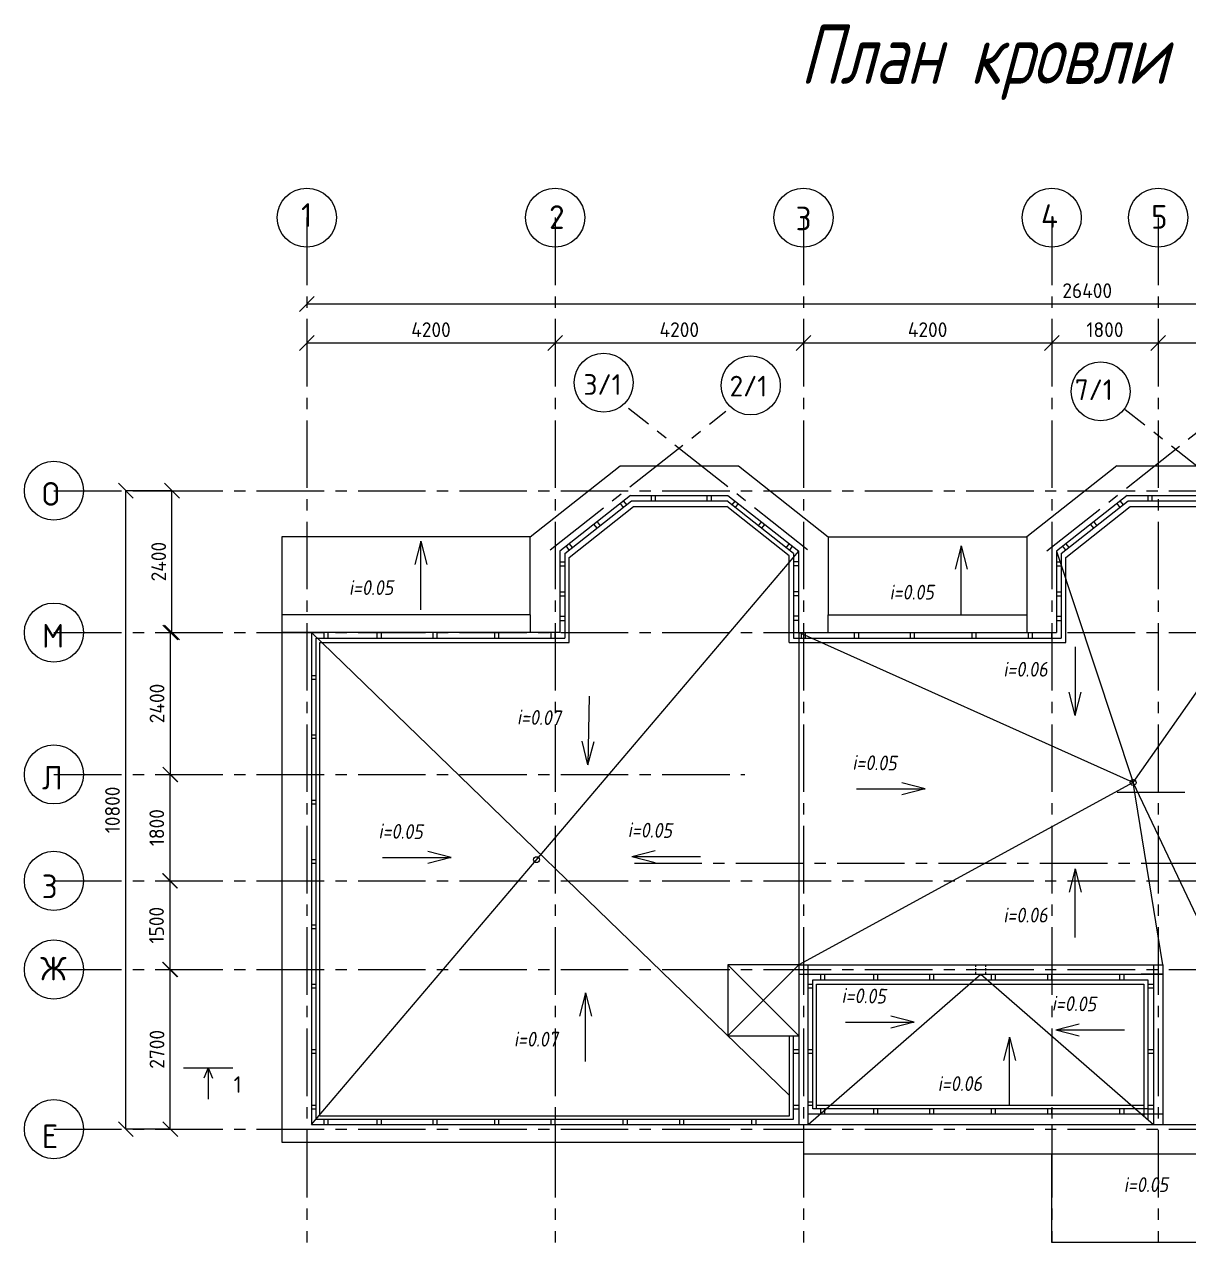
# Model space of a CAD drawing. Header units: millimetres. Extents: x -257254 to 390979, y -202328 to 355504.
# Drawn here: x 230297 to 249989, y 95182 to 115790 of the extents above; entities that cross this region are included whole.
import ezdxf

# ---------------------------------------------------------------- set-up
doc = ezdxf.new("R2010")
doc.units = ezdxf.units.MM
doc.linetypes.add('CENTER2', pattern=[28.575, 19.05, -3.175, 3.175, -3.175])
doc.layers.get('0').update_dxf_attribs({"lineweight": 25})
for name, color, linetype, lineweight in [('Аннотации', 3, 'Continuous', 15), ('покрытия', 6, 'Continuous', 18), ('разрез по стене', 70, 'Continuous', 25)]:
    doc.layers.add(name, color=color, linetype=linetype, lineweight=lineweight)
doc.layers.add('оси', color=1, linetype='CENTER2')
doc.layers.add('разрез', color=40, linetype='Continuous')
doc.layers.add('подписи', color=6, linetype='Continuous', lineweight=5, transparency=0.5)
doc.styles.get("Standard").update_dxf_attribs({"font": 'GOST_Common.ttf'})
doc.styles.add('курсив 0_85', font='romans.shx', dxfattribs={"width": 0.85, "oblique": 10})
doc.dimstyles.new('ISO-25', dxfattribs={"dimtxt": 250, "dimasz": 250, "dimexe": 1.25, "dimexo": 0.625, "dimgap": 100, "dimtad": 1, "dimdec": 0, "dimtxsty": 'Standard', "dimblk": 'OBLIQUE', "dimcen": 2.5, "dimadec": 0, "dimazin": 0, "dimtfac": 1, "dimtdec": 0, "dimtmove": 0, "dimatfit": 3, "dimfxl": 1, "dimarcsym": 0})

# ---------------------------------------------------------------- blocks, each defined once
blk = doc.blocks.new('_Oblique')
at = {"color": 0, "linetype": 'ByBlock', "lineweight": -2}
blk.add_line((-0.5, -0.5), (0.5, 0.5), dxfattribs=at)
blk = doc.blocks.new('*D133')
at = {"color": 0, "lineweight": -2, "ltscale": 50, "transparency": 16777216}
for p, q in [((232757, 99802), (232766, 99802)), ((232765, 97102), (232765, 99802)), ((232765, 97102), (232766, 97102))]:
    blk.add_line(p, q, dxfattribs=at)
at = {"color": 0, "lineweight": -2, "ltscale": 50, "transparency": 16777216, "xscale": 250, "yscale": 250, "zscale": 250}
for p, rotation in [((232765, 99802), 90), ((232765, 97102), 270)]:
    blk.add_blockref('_Oblique', p, dxfattribs=dict(at, rotation=rotation))
at = {"color": 0, "ltscale": 50, "transparency": 16777216, "insert": (232540, 98452), "char_height": 250, "attachment_point": 5, "rotation": 90}
blk.add_mtext('2700', dxfattribs=at)
blk = doc.blocks.new('*D134')
at = {"color": 0, "lineweight": -2, "ltscale": 50, "transparency": 16777216}
for p, q in [((232761, 101302), (232761, 103102)), ((232762, 103102), (232762, 103102)), ((232762, 101302), (232762, 101302))]:
    blk.add_line(p, q, dxfattribs=at)
at = {"color": 0, "lineweight": -2, "ltscale": 50, "transparency": 16777216, "xscale": 250, "yscale": 250, "zscale": 250}
for p, rotation in [((232761, 103102), 90), ((232761, 101302), 270)]:
    blk.add_blockref('_Oblique', p, dxfattribs=dict(at, rotation=rotation))
at = {"color": 0, "ltscale": 50, "transparency": 16777216, "insert": (232536, 102202), "char_height": 250, "attachment_point": 5, "rotation": 90}
blk.add_mtext('1800', dxfattribs=at)
blk = doc.blocks.new('*D161')
at = {"color": 0, "lineweight": -2, "ltscale": 50, "transparency": 16777216}
for p, q in [((232793, 105502), (232765, 105502)), ((232766, 103102), (232766, 105502)), ((232767, 103102), (232767, 103102))]:
    blk.add_line(p, q, dxfattribs=at)
at = {"color": 0, "lineweight": -2, "ltscale": 50, "transparency": 16777216, "xscale": 250, "yscale": 250, "zscale": 250}
for p, rotation in [((232766, 105502), 90), ((232766, 103102), 270)]:
    blk.add_blockref('_Oblique', p, dxfattribs=dict(at, rotation=rotation))
at = {"color": 0, "ltscale": 50, "transparency": 16777216, "insert": (232541, 104302), "char_height": 250, "attachment_point": 5, "rotation": 90}
blk.add_mtext('2400', dxfattribs=at)
blk = doc.blocks.new('*D162')
at = {"color": 0, "lineweight": -2, "ltscale": 50, "transparency": 16777216}
for p, q in [((232252, 107902), (232795, 107902)), ((232793, 105502), (232793, 107902)), ((232794, 105502), (232795, 105502))]:
    blk.add_line(p, q, dxfattribs=at)
at = {"color": 0, "lineweight": -2, "ltscale": 50, "transparency": 16777216, "xscale": 250, "yscale": 250, "zscale": 250}
for p, rotation in [((232793, 107902), 90), ((232793, 105502), 270)]:
    blk.add_blockref('_Oblique', p, dxfattribs=dict(at, rotation=rotation))
at = {"color": 0, "ltscale": 50, "transparency": 16777216, "insert": (232568, 106702), "char_height": 250, "attachment_point": 5, "rotation": 90}
blk.add_mtext('2400', dxfattribs=at)
blk = doc.blocks.new('*D146')
at = {"color": 0, "lineweight": -2, "ltscale": 50, "transparency": 16777216}
for p, q in [((235074, 110401), (235074, 110401)), ((235074, 110400), (239274, 110400)), ((239274, 110401), (239274, 110401))]:
    blk.add_line(p, q, dxfattribs=at)
at = {"color": 0, "lineweight": -2, "ltscale": 50, "transparency": 16777216, "xscale": 250, "yscale": 250, "zscale": 250, "rotation": 180}
blk.add_blockref('_Oblique', (235074, 110400), dxfattribs=at)
at = {"color": 0, "lineweight": -2, "ltscale": 50, "transparency": 16777216, "xscale": 250, "yscale": 250, "zscale": 250}
blk.add_blockref('_Oblique', (239274, 110400), dxfattribs=at)
at = {"color": 0, "ltscale": 50, "transparency": 16777216, "insert": (237174, 110625), "char_height": 250, "attachment_point": 5}
blk.add_mtext('4200', dxfattribs=at)
blk = doc.blocks.new('*D147')
at = {"color": 0, "lineweight": -2, "ltscale": 50, "transparency": 16777216}
for p, q in [((239274, 110401), (239274, 110401)), ((239274, 110400), (243474, 110400)), ((243474, 110401), (243474, 110401))]:
    blk.add_line(p, q, dxfattribs=at)
at = {"color": 0, "lineweight": -2, "ltscale": 50, "transparency": 16777216, "xscale": 250, "yscale": 250, "zscale": 250, "rotation": 180}
blk.add_blockref('_Oblique', (239274, 110400), dxfattribs=at)
at = {"color": 0, "lineweight": -2, "ltscale": 50, "transparency": 16777216, "xscale": 250, "yscale": 250, "zscale": 250}
blk.add_blockref('_Oblique', (243474, 110400), dxfattribs=at)
at = {"color": 0, "ltscale": 50, "transparency": 16777216, "insert": (241374, 110625), "char_height": 250, "attachment_point": 5}
blk.add_mtext('4200', dxfattribs=at)
blk = doc.blocks.new('*D148')
at = {"color": 0, "lineweight": -2, "ltscale": 50, "transparency": 16777216}
for p, q in [((243474, 110401), (243474, 110401)), ((243474, 110400), (247674, 110400)), ((247674, 110401), (247674, 110401))]:
    blk.add_line(p, q, dxfattribs=at)
at = {"color": 0, "lineweight": -2, "ltscale": 50, "transparency": 16777216, "xscale": 250, "yscale": 250, "zscale": 250, "rotation": 180}
blk.add_blockref('_Oblique', (243474, 110400), dxfattribs=at)
at = {"color": 0, "lineweight": -2, "ltscale": 50, "transparency": 16777216, "xscale": 250, "yscale": 250, "zscale": 250}
blk.add_blockref('_Oblique', (247674, 110400), dxfattribs=at)
at = {"color": 0, "ltscale": 50, "transparency": 16777216, "insert": (245574, 110625), "char_height": 250, "attachment_point": 5}
blk.add_mtext('4200', dxfattribs=at)
blk = doc.blocks.new('*D149')
at = {"color": 0, "lineweight": -2, "ltscale": 50, "transparency": 16777216}
for p, q in [((247674, 110401), (247674, 110401)), ((247674, 110400), (249474, 110400)), ((249474, 110399), (249474, 110399))]:
    blk.add_line(p, q, dxfattribs=at)
at = {"color": 0, "lineweight": -2, "ltscale": 50, "transparency": 16777216, "xscale": 250, "yscale": 250, "zscale": 250, "rotation": 180}
blk.add_blockref('_Oblique', (247674, 110400), dxfattribs=at)
at = {"color": 0, "lineweight": -2, "ltscale": 50, "transparency": 16777216, "xscale": 250, "yscale": 250, "zscale": 250}
blk.add_blockref('_Oblique', (249474, 110400), dxfattribs=at)
at = {"color": 0, "ltscale": 50, "transparency": 16777216, "insert": (248574, 110625), "char_height": 250, "attachment_point": 5}
blk.add_mtext('1800', dxfattribs=at)
blk = doc.blocks.new('*D150')
at = {"color": 0, "lineweight": -2, "ltscale": 50, "transparency": 16777216}
for p, q in [((249474, 110400), (251874, 110400)), ((249474, 110399), (249474, 110399)), ((251874, 110399), (251874, 110399))]:
    blk.add_line(p, q, dxfattribs=at)
at = {"color": 0, "lineweight": -2, "ltscale": 50, "transparency": 16777216, "xscale": 250, "yscale": 250, "zscale": 250, "rotation": 180}
blk.add_blockref('_Oblique', (249474, 110400), dxfattribs=at)
at = {"color": 0, "lineweight": -2, "ltscale": 50, "transparency": 16777216, "xscale": 250, "yscale": 250, "zscale": 250}
blk.add_blockref('_Oblique', (251874, 110400), dxfattribs=at)
at = {"color": 0, "ltscale": 50, "transparency": 16777216, "insert": (250674, 110625), "char_height": 250, "attachment_point": 5}
blk.add_mtext('2400', dxfattribs=at)
blk = doc.blocks.new('*D153')
at = {"color": 0, "lineweight": -2, "ltscale": 50, "transparency": 16777216}
for p, q in [((232757, 101302), (232757, 99802)), ((232758, 101302), (232758, 101302)), ((232765, 99802), (232756, 99802))]:
    blk.add_line(p, q, dxfattribs=at)
at = {"color": 0, "lineweight": -2, "ltscale": 50, "transparency": 16777216, "xscale": 250, "yscale": 250, "zscale": 250}
for p, rotation in [((232757, 101302), 90), ((232757, 99802), 270)]:
    blk.add_blockref('_Oblique', p, dxfattribs=dict(at, rotation=rotation))
at = {"color": 0, "ltscale": 50, "transparency": 16777216, "insert": (232532, 100552), "char_height": 250, "attachment_point": 5, "rotation": 90}
blk.add_mtext('1500', dxfattribs=at)
blk = doc.blocks.new('*D157')
at = {"color": 0, "lineweight": -2, "transparency": 16777216}
for p, q in [((232767, 107902), (232012, 107902)), ((232012, 97102), (232013, 107902)), ((232765, 97102), (232011, 97102))]:
    blk.add_line(p, q, dxfattribs=at)
at = {"color": 0, "lineweight": -2, "transparency": 16777216, "xscale": 250, "yscale": 250, "zscale": 250}
for p, rotation in [((232013, 107902), 89.99336854406636), ((232012, 97102), 269.9933685440664)]:
    blk.add_blockref('_Oblique', p, dxfattribs=dict(at, rotation=rotation))
at = {"color": 0, "transparency": 16777216, "insert": (231787, 102502), "char_height": 250, "attachment_point": 5, "rotation": 89.9934}
blk.add_mtext('10800', dxfattribs=at)
blk = doc.blocks.new('*D158')
at = {"color": 0, "lineweight": -2, "transparency": 16777216}
for p, q in [((235074, 111060), (261474, 111060)), ((235074, 111059), (235074, 111059)), ((261474, 110909), (261474, 111061))]:
    blk.add_line(p, q, dxfattribs=at)
at = {"color": 0, "lineweight": -2, "transparency": 16777216, "xscale": 250, "yscale": 250, "zscale": 250, "rotation": 180}
blk.add_blockref('_Oblique', (235074, 111060), dxfattribs=at)
at = {"color": 0, "lineweight": -2, "transparency": 16777216, "xscale": 250, "yscale": 250, "zscale": 250}
blk.add_blockref('_Oblique', (261474, 111060), dxfattribs=at)
at = {"color": 0, "transparency": 16777216, "insert": (248274, 111285), "char_height": 250, "attachment_point": 5}
blk.add_mtext('26400', dxfattribs=at)

msp = doc.modelspace()

# ---------------------------------------------------------------- linework, layer by layer
at = {"ltscale": 15}
for p, q in [((238854.02056, 107121.8417), (240374.02056, 108321.8417)), ((242374.02056, 108321.8417), (243894.02056, 107121.8417)), ((238854.02056, 105801.8417), (238854.02056, 107121.8417)), ((243894.02056, 107121.8417), (243894.02056, 105801.8417)), ((238285.86771, 105801.8417), (234654.02056, 105801.8417)), ((238854.02056, 105801.8417), (238285.86771, 105801.8417)), ((238335.86771, 105501.8417), (234654.02056, 105501.8417)), ((235154.02056, 105501.8417), (235154.02056, 97181.8417)), ((239354.02056, 105501.8417), (238335.86771, 105501.8417))]:
    msp.add_line(p, q, dxfattribs=at)
for p, q in [((240374.02056, 108321.8417), (242374.02056, 108321.8417)), ((248774.02056, 108321.8417), (250774.02056, 108321.8417)), ((243394.02056, 99881.8417), (242194.02056, 99881.8417)), ((242194.02056, 99881.8417), (242194.02056, 98681.8417)), ((242194.02056, 99881.8417), (243394.02056, 98681.8417)), ((242194.02056, 98681.8417), (243394.02056, 99881.8417)), ((242194.02056, 98681.8417), (243394.02056, 98681.8417))]:
    msp.add_line(p, q)
at = {"ltscale": 20}
for p, q in [((248774.02056, 108321.8417), (247254.02056, 107121.8417)), ((240547.60178, 107821.8417), (239354.02056, 106879.54073)), ((240547.60178, 107821.8417), (242195.20809, 107821.8417)), ((242195.20809, 107821.8417), (243394.02056, 106879.54073)), ((248947.60178, 107821.8417), (247754.02056, 106879.54073)), ((248947.60178, 107821.8417), (250595.20809, 107821.8417)), ((247254.02056, 107121.8417), (247254.02056, 105801.8417)), ((239354.02056, 106879.54073), (239354.02056, 105501.8417)), ((243394.02056, 105501.8417), (243394.02056, 106879.54073)), ((247754.02056, 106879.54073), (247754.02056, 105501.8417)), ((247754.02056, 106879.54073), (247754.02056, 105501.8417)), ((234654.02056, 105801.8417), (234654.02056, 96881.8417)), ((243894.02056, 105801.8417), (246900.78236, 105801.8417)), ((243894.02056, 105501.8417), (243894.02056, 105801.8417)), ((246900.78236, 105801.8417), (247254.02056, 105801.8417)), ((243394.02056, 105501.8417), (246950.78236, 105501.8417)), ((246950.78236, 105501.8417), (247754.02056, 105501.8417)), ((243394.02056, 99881.8417), (249554.02056, 99881.8417)), ((243394.02056, 99881.8417), (243394.02056, 97181.8417)), ((243554.02056, 97181.8417), (243554.02056, 99881.8417)), ((249394.02056, 99881.8417), (249394.02056, 97181.8417)), ((249554.02056, 99881.8417), (249554.02056, 97181.8417)), ((243394.02056, 99721.8417), (249554.02056, 99721.8417)), ((235154.02056, 97181.8417), (249186.30806, 97181.8417)), ((243474.02056, 97181.8417), (243554.02056, 97181.8417)), ((249186.30806, 97181.8417), (250771.71389, 97181.8417)), ((234654.02056, 96881.8417), (243474.02056, 96881.8417))]:
    msp.add_line(p, q, dxfattribs=at)
at = {"ltscale": 50}
for p, q in [((235154.02056, 107121.8417), (234994.02056, 107121.8417)), ((238854.02056, 105801.8417), (238854.02056, 105501.8417)), ((247254.02056, 105801.8417), (247254.02056, 105501.8417)), ((249186.30806, 99881.8417), (249554.02056, 99881.8417)), ((249554.02056, 99721.8417), (249186.30806, 99721.8417)), ((239274.02056, 97181.8417), (239274.02056, 96881.8417)), ((243474.02056, 97181.8417), (243474.02056, 96881.8417)), ((243474.02056, 97181.8417), (243474.02056, 96881.8417)), ((243474.02056, 97181.8417), (243474.02056, 96681.8417)), ((247674.02056, 97181.8417), (247674.02056, 96681.8417)), ((243474.02056, 96681.8417), (251954.02056, 96681.8417))]:
    msp.add_line(p, q, dxfattribs=at)
for centre in [(235074.02056, 112520.56181), (239274.02056, 112520.56181), (243474.02056, 112520.56181), (247674.02056, 112520.56181), (249474.02056, 112520.56181), (240095.06226, 109729.6806), (242581.97675, 109682.75387), (248500.84306, 109581.72804), (230796.5111, 107901.8417), (230796.5111, 105501.8417), (230796.5111, 103101.8417), (230796.5111, 101301.8417), (230796.5111, 99801.8417), (230796.5111, 97101.8417)]:
    msp.add_circle(centre, 500, dxfattribs=at)
at = {"layer": 'оси', "ltscale": 60}
for p, q in [((235074.02056, 112520.56181), (235074.02056, 95181.8417)), ((239274.02056, 112520.56181), (239274.02056, 95181.8417)), ((243474.02056, 112520.56181), (243474.02056, 95181.8417)), ((247674.02056, 112520.56181), (247674.02056, 95181.8417)), ((249474.02056, 112520.56181), (249474.02056, 95181.8417)), ((239192.45298, 106901.75651), (242160.77063, 109245.16518)), ((243542.27512, 106901.75651), (240516.95354, 109290.16828)), ((247591.52412, 106883.48634), (250559.84177, 109226.89501)), ((251941.34626, 106883.48634), (248916.02468, 109271.89812)), ((230796.5111, 107901.8417), (253157.23597, 107901.8417)), ((230796.5111, 105501.8417), (267114.01049, 105501.8417)), ((230796.5111, 103101.8417), (242484.46037, 103101.8417)), ((248781.98816, 102801.8417), (267252.1793, 102801.8417)), ((240614.02056, 101601.8417), (267208.39123, 101601.8417)), ((230796.5111, 101301.8417), (261894.02056, 101301.8417)), ((230796.5111, 99801.8417), (255994.02056, 99801.8417)), ((230796.5111, 97101.8417), (267208.39123, 97101.8417))]:
    msp.add_line(p, q, dxfattribs=at)
at = {"layer": 'подписи'}
for p, q in [((236999.78072, 107045.87226), (236898.26686, 106652.37155)), ((236999.78072, 105885.181), (236999.78072, 107045.87226)), ((236999.78072, 107045.87226), (237101.29458, 106652.37155)), ((246143.73492, 106968.21753), (246042.22106, 106574.71682)), ((246143.73492, 105807.52627), (246143.73492, 106968.21753)), ((246143.73492, 106968.21753), (246245.24878, 106574.71682)), ((248067.76538, 105258.89241), (248067.76538, 104098.20115)), ((248067.76538, 104098.20115), (247966.25152, 104491.70186)), ((248067.76538, 104098.20115), (248169.27924, 104491.70186)), ((239849.95967, 104426.99595), (239827.4241, 103266.52348)), ((239827.4241, 103266.52348), (239733.56945, 103661.92098)), ((239827.4241, 103266.52348), (239936.5589, 103657.97906)), ((244370.02767, 102856.42016), (245530.71894, 102856.42016)), ((245530.71894, 102856.42016), (245137.21822, 102957.93402)), ((245530.71894, 102856.42016), (245137.21822, 102754.9063)), ((240570.81373, 101716.10713), (240964.31444, 101817.62099)), ((236354.62385, 101695.45621), (237515.31512, 101695.45621)), ((237515.31512, 101695.45621), (237121.8144, 101796.97007)), ((237515.31512, 101695.45621), (237121.8144, 101593.94235)), ((240570.81373, 101716.10713), (241731.50499, 101716.10713)), ((240570.81373, 101716.10713), (240964.31444, 101614.59327)), ((248067.76538, 101505.48226), (247966.25152, 101111.98155)), ((248067.76538, 100344.791), (248067.76538, 101505.48226)), ((248067.76538, 101505.48226), (248169.27924, 101111.98155)), ((239789.95085, 99406.77804), (239688.43699, 99013.27733)), ((239789.95085, 98246.08678), (239789.95085, 99406.77804)), ((239789.95085, 99406.77804), (239891.46471, 99013.27733)), ((245348.17145, 98913.81638), (244954.67074, 99015.33024)), ((244187.48019, 98913.81638), (245348.17145, 98913.81638)), ((245348.17145, 98913.81638), (244954.67074, 98812.30252)), ((247744.04376, 98781.69247), (248137.54447, 98883.20633)), ((247744.04376, 98781.69247), (248904.73502, 98781.69247)), ((247744.04376, 98781.69247), (248137.54447, 98680.17861)), ((246958.71735, 98655.00155), (246857.20349, 98261.50083)), ((246958.71735, 97494.31028), (246958.71735, 98655.00155)), ((246958.71735, 98655.00155), (247060.23121, 98261.50083))]:
    msp.add_line(p, q, dxfattribs=at)
at = {"layer": 'покрытия'}
for p, q in [((240897.55972, 107821.8417), (240897.55972, 107728.89108)), ((240967.67086, 107821.8417), (240967.67086, 107728.89108)), ((241841.98777, 107821.8417), (241841.98777, 107728.89108)), ((241912.09891, 107821.8417), (241912.09891, 107728.89108)), ((249297.55972, 107821.8417), (249297.55972, 107728.89108)), ((249367.67086, 107821.8417), (249367.67086, 107728.89108)), ((239435.95183, 106840.03272), (240565.29998, 107728.89108)), ((239509.43887, 106774.12743), (240599.97954, 107632.44219)), ((240374.47094, 107684.68634), (240423.87497, 107619.32599)), ((240430.40182, 107726.9629), (240479.80585, 107661.60256)), ((240565.29998, 107728.89108), (242177.5099, 107728.89108)), ((240599.97954, 107632.44219), (242177.5099, 107632.44219)), ((243306.85805, 106840.03272), (242177.5099, 107728.89108)), ((243233.371, 106801.42213), (242177.5099, 107632.44219)), ((242312.40805, 107726.9629), (242263.00402, 107661.60256)), ((242368.33893, 107684.68634), (242318.9349, 107619.32599)), ((247835.95183, 106840.03272), (248965.29998, 107728.89108)), ((247909.43887, 106774.12743), (248999.97954, 107632.44219)), ((248774.47094, 107684.68634), (248823.87497, 107619.32599)), ((248830.40182, 107726.9629), (248879.80585, 107661.60256)), ((248965.29998, 107728.89108), (250577.5099, 107728.89108)), ((248999.97954, 107632.44219), (250577.5099, 107632.44219)), ((239984.24258, 107373.50475), (240033.64661, 107308.1444)), ((242758.56729, 107373.50475), (242709.16326, 107308.1444)), ((248384.24258, 107373.50475), (248433.64661, 107308.1444)), ((239928.3117, 107331.22818), (239977.71573, 107265.86784)), ((242814.49817, 107331.22818), (242765.09414, 107265.86784)), ((248328.3117, 107331.22818), (248377.71573, 107265.86784)), ((238854.02056, 107121.8417), (234654.02056, 107121.8417)), ((234654.02056, 107121.8417), (234654.02056, 105801.8417)), ((239458.02763, 106961.65158), (239507.43166, 106896.29123)), ((239513.95851, 107003.92814), (239563.36254, 106938.5678)), ((243228.85136, 107003.92814), (243179.44733, 106938.5678)), ((243284.78224, 106961.65158), (243235.37822, 106896.29123)), ((243894.02056, 107121.8417), (247254.02056, 107121.8417)), ((247858.02763, 106961.65158), (247907.43166, 106896.29123)), ((247913.95851, 107003.92814), (247963.36254, 106938.5678)), ((235154.02056, 97181.8417), (243394.02056, 106879.54073)), ((239435.95183, 106840.03272), (239435.95183, 105408.89108)), ((239509.43887, 105334.35023), (239509.43887, 106774.12743)), ((243233.371, 105334.35023), (243233.371, 106801.42213)), ((243306.85805, 106840.03272), (243306.85805, 105408.89108)), ((247754.02056, 106878.98558), (249049.96617, 102964.33805)), ((247835.95183, 106840.03272), (247835.95183, 105408.89108)), ((247909.43887, 105334.35023), (247909.43887, 106774.12743)), ((249049.96617, 102964.33805), (251794.02056, 106876.35617)), ((239354.02056, 106698.75989), (239435.95183, 106698.75989)), ((239354.02056, 106628.64875), (239435.95183, 106628.64875)), ((243388.78932, 106698.75989), (243306.85805, 106698.75989)), ((243388.78932, 106628.64875), (243306.85805, 106628.64875)), ((247754.02056, 106698.75989), (247835.95183, 106698.75989)), ((247754.02056, 106628.64875), (247835.95183, 106628.64875)), ((239354.02056, 106190.69122), (239435.95183, 106190.69122)), ((243388.78932, 106190.69122), (243306.85805, 106190.69122)), ((247754.02056, 106190.69122), (247835.95183, 106190.69122)), ((239354.02056, 106120.58008), (239435.95183, 106120.58008)), ((243388.78932, 106120.58008), (243306.85805, 106120.58008)), ((247754.02056, 106120.58008), (247835.95183, 106120.58008)), ((239354.02056, 105777.71738), (239435.95183, 105777.71738)), ((243388.78932, 105777.71738), (243306.85805, 105777.71738)), ((247754.02056, 105777.71738), (247835.95183, 105777.71738)), ((239354.02056, 105707.60624), (239435.95183, 105707.60624)), ((243388.78932, 105707.60624), (243306.85805, 105707.60624)), ((247754.02056, 105707.60624), (247835.95183, 105707.60624)), ((235154.02056, 105501.8417), (243230.39356, 97677.85536)), ((235233.46806, 103591.39076), (235233.46806, 105408.89108)), ((235233.46806, 105408.89108), (239435.95183, 105408.89108)), ((235293.46806, 103650.46125), (235293.46806, 105334.35023)), ((235293.46806, 105334.35023), (239509.43887, 105334.35023)), ((235361.13378, 105501.8417), (235361.13378, 105408.89108)), ((235431.24492, 105501.8417), (235431.24492, 105408.89108)), ((236259.27096, 105501.8417), (236259.27096, 105408.89108)), ((236329.3821, 105501.8417), (236329.3821, 105408.89108)), ((237203.69901, 105501.8417), (237203.69901, 105408.89108)), ((237273.81014, 105501.8417), (237273.81014, 105408.89108)), ((238247.31182, 105501.8417), (238247.31182, 105408.89108)), ((238317.42295, 105501.8417), (238317.42295, 105408.89108)), ((239201.31495, 105501.8417), (239201.31495, 105408.89108)), ((239271.42609, 105501.8417), (239271.42609, 105408.89108)), ((243233.371, 105334.35023), (247909.43887, 105334.35023)), ((243306.85805, 105408.89108), (247835.95183, 105408.89108)), ((243394.02056, 105501.8417), (243394.02056, 99881.8417)), ((249049.96617, 102964.33805), (243394.02056, 105501.8417)), ((243434.52377, 105501.8417), (243434.52377, 105408.89108)), ((243504.6349, 105501.8417), (243504.6349, 105408.89108)), ((244332.66095, 105501.8417), (244332.66095, 105408.89108)), ((244402.77208, 105501.8417), (244402.77208, 105408.89108)), ((245277.08899, 105501.8417), (245277.08899, 105408.89108)), ((245347.20013, 105501.8417), (245347.20013, 105408.89108)), ((246320.7018, 105501.8417), (246320.7018, 105408.89108)), ((246390.81294, 105501.8417), (246390.81294, 105408.89108)), ((247274.70493, 105501.8417), (247274.70493, 105408.89108)), ((247344.81607, 105501.8417), (247344.81607, 105408.89108)), ((247671.42609, 105501.8417), (247671.42609, 105408.89108)), ((235154.02056, 104773.94981), (235233.46806, 104773.94981)), ((235154.02056, 104713.94981), (235233.46806, 104713.94981)), ((235154.02056, 103772.76208), (235233.46806, 103772.76208)), ((235154.02056, 103712.76208), (235233.46806, 103712.76208)), ((235233.46806, 101482.18483), (235233.46806, 103847.30294)), ((235293.46806, 101541.25532), (235293.46806, 103772.76208)), ((249049.96617, 102964.33805), (243394.02056, 99881.8417)), ((251794.02056, 97181.8417), (249049.96617, 102964.33805)), ((249554.02056, 99881.8417), (249049.96617, 102964.33805)), ((235154.02056, 102664.74388), (235233.46806, 102664.74388)), ((235154.02056, 102604.74388), (235233.46806, 102604.74388)), ((235154.02056, 101663.55615), (235233.46806, 101663.55615)), ((235154.02056, 101603.55615), (235233.46806, 101603.55615)), ((235233.46806, 99372.9789), (235233.46806, 101738.09701)), ((235293.46806, 99432.0494), (235293.46806, 101663.55615)), ((235154.02056, 100555.53796), (235233.46806, 100555.53796)), ((235154.02056, 100495.53796), (235233.46806, 100495.53796)), ((235154.02056, 99554.35023), (235233.46806, 99554.35023)), ((235233.46806, 97263.77297), (235233.46806, 99628.89108)), ((235293.46806, 97322.84347), (235293.46806, 99554.35023)), ((243554.02056, 97181.8417), (246474.02056, 99721.8417)), ((243554.02056, 99554.35023), (243633.46806, 99554.35023)), ((243633.46806, 97445.1443), (243633.46806, 99628.89108)), ((243633.46806, 99628.89108), (249299.83185, 99628.89108)), ((243693.46806, 97502.84347), (243693.46806, 99554.35023)), ((243693.46806, 99554.35023), (249230.39356, 99554.35023)), ((243761.13378, 99721.8417), (243761.13378, 99628.89108)), ((243831.24492, 99721.8417), (243831.24492, 99628.89108)), ((244659.27096, 99721.8417), (244659.27096, 99628.89108)), ((244729.3821, 99721.8417), (244729.3821, 99628.89108)), ((245603.69901, 99721.8417), (245603.69901, 99628.89108)), ((245673.81014, 99721.8417), (245673.81014, 99628.89108)), ((246474.02056, 99721.8417), (249394.02056, 97181.8417)), ((246647.31182, 99721.8417), (246647.31182, 99628.89108)), ((246717.42295, 99721.8417), (246717.42295, 99628.89108)), ((247601.31495, 99721.8417), (247601.31495, 99628.89108)), ((247671.42609, 99721.8417), (247671.42609, 99628.89108)), ((248821.73841, 99710.82235), (248821.73841, 99628.89108)), ((248891.84954, 99710.82235), (248891.84954, 99628.89108)), ((249230.39356, 99554.35023), (249230.39356, 97322.84347)), ((249299.83185, 99628.89108), (249299.83185, 97263.77297)), ((249299.83185, 99554.35023), (249394.02056, 99554.35023)), ((235154.02056, 99494.35023), (235233.46806, 99494.35023)), ((243554.02056, 99494.35023), (243633.46806, 99494.35023)), ((249299.83185, 99494.35023), (249394.02056, 99494.35023)), ((243230.39356, 98681.8417), (243230.39356, 97322.84347)), ((243299.83185, 98681.8417), (243299.83185, 97263.77297)), ((235154.02056, 98446.33203), (235233.46806, 98446.33203)), ((235154.02056, 98386.33203), (235233.46806, 98386.33203)), ((243299.83185, 98446.33203), (243394.02056, 98446.33203)), ((243299.83185, 98386.33203), (243394.02056, 98386.33203)), ((243554.02056, 98446.33203), (243633.46806, 98446.33203)), ((243554.02056, 98386.33203), (243633.46806, 98386.33203)), ((249299.83185, 98446.33203), (249394.02056, 98446.33203)), ((249299.83185, 98386.33203), (249394.02056, 98386.33203)), ((232987.84219, 98139.1563), (233820.93137, 98139.1563)), ((233404.38678, 98139.1563), (233332.13618, 97965.58868)), ((233404.38678, 98139.1563), (233404.38678, 97610.59264)), ((233404.38678, 98139.1563), (233476.63739, 97965.58868)), ((235154.02056, 97505.1443), (235233.46806, 97505.1443)), ((243299.83185, 97505.1443), (243394.02056, 97505.1443)), ((243554.02056, 97565.1443), (243633.46806, 97565.1443)), ((243554.02056, 97505.1443), (243633.46806, 97505.1443)), ((249230.39356, 97502.84347), (243693.46806, 97502.84347)), ((249299.83185, 97505.1443), (249394.02056, 97505.1443)), ((235154.02056, 97445.1443), (235233.46806, 97445.1443)), ((243230.39356, 97322.84347), (235293.46806, 97322.84347)), ((243299.83185, 97445.1443), (243394.02056, 97445.1443)), ((249299.83185, 97443.77297), (243633.46806, 97443.77297)), ((243761.13378, 97443.77297), (243761.13378, 97361.8417)), ((243831.24492, 97443.77297), (243831.24492, 97361.8417)), ((244659.27096, 97443.77297), (244659.27096, 97361.8417)), ((244729.3821, 97443.77297), (244729.3821, 97361.8417)), ((245603.69901, 97443.77297), (245603.69901, 97361.8417)), ((245673.81014, 97443.77297), (245673.81014, 97361.8417)), ((246647.31182, 97443.77297), (246647.31182, 97361.8417)), ((246717.42295, 97443.77297), (246717.42295, 97361.8417)), ((247601.31495, 97443.77297), (247601.31495, 97361.8417)), ((247671.42609, 97443.77297), (247671.42609, 97361.8417)), ((248821.73841, 97443.77297), (248821.73841, 97361.8417)), ((248891.84954, 97443.77297), (248891.84954, 97361.8417)), ((249299.83185, 97445.1443), (249394.02056, 97445.1443)), ((243299.83185, 97263.77297), (235233.46806, 97263.77297)), ((235361.13378, 97263.77297), (235361.13378, 97181.8417)), ((235431.24492, 97263.77297), (235431.24492, 97181.8417)), ((236259.27096, 97263.77297), (236259.27096, 97181.8417)), ((236329.3821, 97263.77297), (236329.3821, 97181.8417)), ((237203.69901, 97263.77297), (237203.69901, 97181.8417)), ((237273.81014, 97263.77297), (237273.81014, 97181.8417)), ((238247.31182, 97263.77297), (238247.31182, 97181.8417)), ((238317.42295, 97263.77297), (238317.42295, 97181.8417)), ((239201.31495, 97263.77297), (239201.31495, 97181.8417)), ((239271.42609, 97263.77297), (239271.42609, 97181.8417)), ((240421.73841, 97263.77297), (240421.73841, 97181.8417)), ((240491.84954, 97263.77297), (240491.84954, 97181.8417)), ((241375.74154, 97263.77297), (241375.74154, 97181.8417)), ((241445.85267, 97263.77297), (241445.85267, 97181.8417)), ((242596.165, 97263.77297), (242596.165, 97181.8417)), ((242666.27613, 97263.77297), (242666.27613, 97181.8417))]:
    msp.add_line(p, q, dxfattribs=at)
at = {"layer": 'покрытия', "color": 7}
msp.add_line((243554.02056, 97361.8417), (249554.02056, 97361.8417), dxfattribs=at)
at = {"layer": 'покрытия'}
msp.add_lwpolyline([(247674.02056, 96681.8417), (251274.02056, 96681.8417), (251274.02056, 95181.8417), (247674.02056, 95181.8417), (247674.02056, 96681.8417)], dxfattribs=at)
for centre in [(249049.96617, 102964.33805), (238958.99032, 101659.93049)]:
    msp.add_circle(centre, 50, dxfattribs=at)
at = {"layer": 'разрез'}
msp.add_line((243693.46806, 97445.1443), (243693.46806, 98441.34312), dxfattribs=at)
at = {"layer": 'разрез по стене'}
for p, q in [((246388.12799, 99849.77815), (246388.12799, 99881.8417)), ((246388.12799, 99786.17057), (246388.12799, 99821.95095)), ((246388.12799, 99721.8417), (246388.12799, 99761.8417)), ((246561.44685, 99849.77815), (246561.44685, 99881.8417)), ((246561.44685, 99786.17057), (246561.44685, 99821.95095)), ((246561.44685, 99721.8417), (246561.44685, 99761.8417))]:
    msp.add_line(p, q, dxfattribs=at)

# ---------------------------------------------------------------- texts
at = {"ltscale": 50}
for s, height, p in [('1', 400, (234976.47638, 112365.58256)), ('2', 400, (239172.53244, 112330.43066)), ('4', 400, (247492.4669, 112347.61207)), ('5', 400, (249353.94661, 112332.78698)), ('3', 400, (243342.31826, 112307.07713)), ('3/1', 350, (239755.02094, 109522.75106, 591.99993)), ('2/1', 350, (242225.60636, 109495.44116, 520.43653)), ('7/1', 350, (248064.0455, 109433.92811)), ('О', 400, (230595.44907, 107647.19156)), ('М', 400, (230595.44907, 105247.19156)), ('Л', 400, (230595.44907, 102847.19156)), ('З', 400, (230590.65623, 101008.00463)), ('Ж', 400, (230567.00781, 99617.41387)), ('1', 280, (233836.73555, 97715.65684, 591.99993)), ('Е', 400, (230590.54059, 96779.95896))]:
    msp.add_text(s, height=height, dxfattribs=at).set_placement(p)
at = {"layer": 'Аннотации', "oblique": 15, "width": 0.8}
msp.add_text('План кровли', height=1000, dxfattribs=at).set_placement((243417.17906, 114783.34946))
at = {"layer": 'подписи', "lineweight": 0, "ltscale": 0.5, "transparency": 33554687, "char_height": 250, "style": 'курсив 0_85'}
for s, insert, attachment_point in [('\\pxi1,r2.6279;i=0.05', (235536.98952, 106137.84355), 7), ('\\pxi1,r2.6279;i=0.05', (244680.94372, 106060.18882), 7), ('\\pxi1,r2.6279;i=0.06', (246604.97418, 105006.22986), 1), ('\\pxi1,r2.6279;i=0.06', (246604.97418, 100597.45355), 7), ('\\pxi1,r2.6279;i=0.07', (238327.15965, 98498.74933), 7), ('\\pxi1,r2.6279;i=0.06', (245495.92615, 97746.97283), 7), ('\\pxi1,r2.6279;i=0.05', (248643.00347, 96288.43618), 1)]:
    msp.add_mtext_dynamic_manual_height_columns(s, width=1765.0258209, gutter_width=2000, heights=[0], dxfattribs=dict(at, insert=insert, attachment_point=attachment_point))
at = {"layer": 'подписи', "lineweight": 0, "ltscale": 0.5, "transparency": 33554687, "char_height": 250, "attachment_point": 1, "rotation": 358.887495546, "style": 'курсив 0_85'}
for s, insert in [('\\pxi1,r2.6279;i=0.07', (238382.53861, 104202.78207)), ('\\pxi1,r2.6279;i=0.05', (244054.90525, 103436.29809)), ('\\pxi1,r2.6279;i=0.05', (236039.50142, 102275.33415)), ('\\pxi1,r2.6279;i=0.05', (240255.6913, 102295.98507)), ('\\pxi1,r2.6279;i=0.05', (243872.35776, 99493.69431)), ('\\pxi1,r2.6279;i=0.05', (247428.92133, 99361.57041))]:
    msp.add_mtext_dynamic_manual_height_columns(s, width=1765.0258209, gutter_width=2000, heights=[0], dxfattribs=dict(at, insert=insert))

# ---------------------------------------------------------------- dimensions: what is measured, and where the dimension line sits
dim = msp.add_linear_dim(base=(261474.02056, 111060.02168), p1=(235074.02056, 111060.02168), p2=(261474.02056, 110907.93927), dimstyle='ISO-25')
dim.commit()
dim.dimension.update_dxf_attribs({"geometry": '*D158', "text_midpoint": (248274.02056, 111285.02168)})
at = {"ltscale": 50}
dim = msp.add_linear_dim(base=(239274.02056, 110400.08932), p1=(235074.02056, 110400.08932), p2=(239274.02056, 110400.08932), dimstyle='ISO-25', dxfattribs=at)
dim.commit()
dim.dimension.update_dxf_attribs({"geometry": '*D146', "text_midpoint": (237174.02056, 110625.08932)})
for base, p1, p2, picture, middle in [((243474.02056, 110400.08932), (239274.02056, 110400.08932), (243474.02056, 110400.08932), '*D147', (241374.02056, 110625.08932)), ((247674.02056, 110400.08932), (243474.02056, 110400.08932), (247674.02056, 110400.08932), '*D148', (245574.02056, 110625.08932)), ((249474.02056, 110400.08932), (247674.02056, 110400.08932), (249474.02056, 110400.08932), '*D149', (248574.02056, 110625.08932)), ((251874.02056, 110400.08932), (249474.02056, 110400.08932), (251874.02056, 110400.08932), '*D150', (250674.02056, 110625.08932))]:
    dim = msp.add_linear_dim(base=base, p1=p1, p2=p2, dimstyle='ISO-25', override={"dimtmove": 1}, dxfattribs=at)
    dim.commit()
    dim.dimension.update_dxf_attribs({"geometry": picture, "text_midpoint": middle})
dim = msp.add_aligned_dim(p1=(232765.96884, 97101.8417), p2=(232767.21884, 107901.8417), distance=754.1476, dimstyle='ISO-25')
dim.commit()
dim.dimension.update_dxf_attribs({"geometry": '*D157', "text_midpoint": (231787.44625, 102501.95503)})
for base, p1, p2, picture, middle in [((232793.34259, 107901.8417), (232793.34259, 105501.8417), (232250.96608, 107901.8417), '*D162', (232568.34259, 106701.8417)), ((232765.96884, 105501.8417), (232765.96884, 103101.8417), (232793.34259, 105501.8417), '*D161', (232540.96884, 104301.8417)), ((232760.96884, 103101.8417), (232760.96884, 101301.8417), (232760.96884, 103101.8417), '*D134', (232535.96884, 102201.8417)), ((232757.21884, 99801.8417), (232757.21884, 101301.8417), (232765.96884, 99801.8417), '*D153', (232532.21884, 100551.8417))]:
    dim = msp.add_linear_dim(base=base, p1=p1, p2=p2, angle=90, dimstyle='ISO-25', override={"dimtmove": 1}, dxfattribs=at)
    dim.commit()
    dim.dimension.update_dxf_attribs({"geometry": picture, "text_midpoint": middle})
dim = msp.add_linear_dim(base=(232764.71884, 99801.8417), p1=(232764.71884, 97101.8417), p2=(232755.96884, 99801.8417), angle=90, dimstyle='ISO-25', dxfattribs=at)
dim.commit()
dim.dimension.update_dxf_attribs({"geometry": '*D133', "text_midpoint": (232539.71884, 98451.8417)})

doc.saveas('drawing.dxf')
